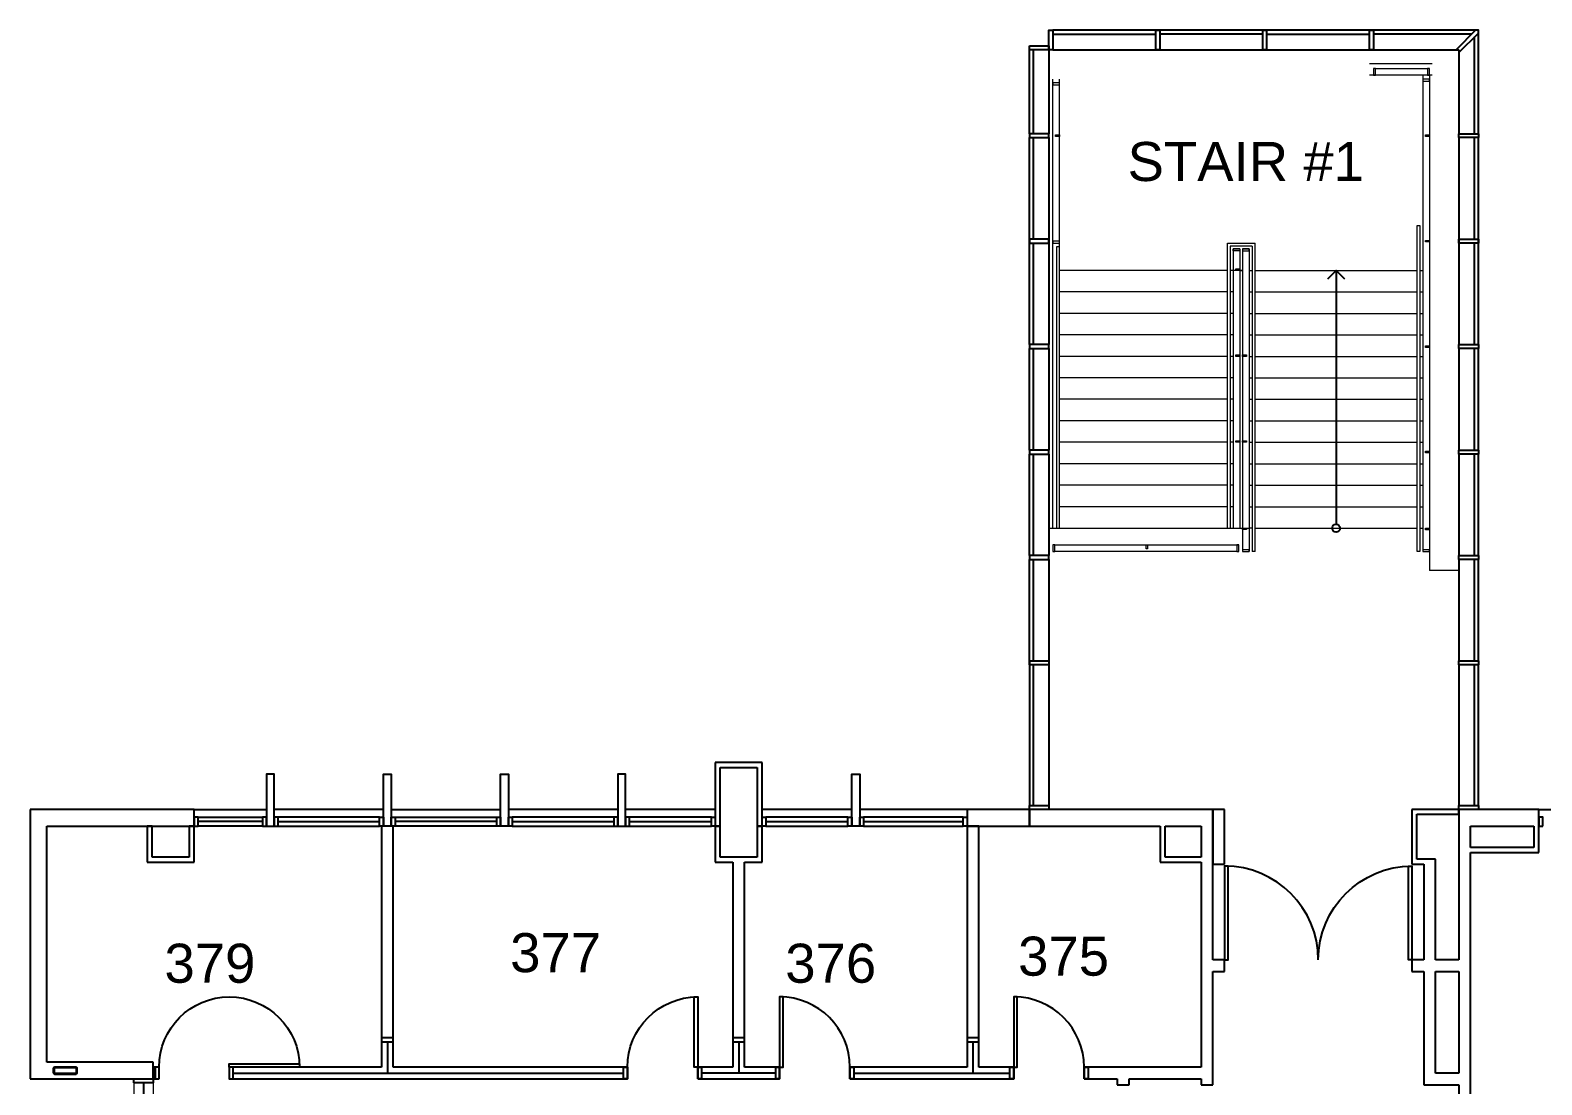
# Model space of a CAD drawing. Header units: inches. Extents: x 0 to 4788, y -1578 to 1209.
# Drawn here: x 0 to 774, y 669 to 1209 of the extents above; entities that cross this region are included whole.
import ezdxf

# ---------------------------------------------------------------- set-up
doc = ezdxf.new("R2010")
doc.units = ezdxf.units.IN
doc.header["$LTSCALE"] = 48
doc.header["$MEASUREMENT"] = 0
doc.layers.add('A-Anno-Note', color=231, linetype='Continuous', lineweight=25)
doc.layers.add('A-FLOR-STRS', color=4, linetype='Continuous', lineweight=13)
for name, color, linetype in [('A-DOOR', 4, 'Continuous'), ('A-FLOR-STRS-ARRW', 1, 'Continuous'), ('A-GLAZ', 3, 'Continuous'), ('A-GLAZ-GLSS', 3, 'Continuous'), ('A-WALL', 5, 'Continuous'), ('A-WALL-JAMB', 6, 'Continuous')]:
    doc.layers.add(name, color=color, linetype=linetype)

# ---------------------------------------------------------------- blocks, each defined once
blk = doc.blocks.new('*U418')
at = {"color": 0, "linetype": 'ByBlock'}
for points in [[(-1, 0), (1, 0, -0.414214), (2, -1), (2, -11, -0.414214), (1, -12), (-1, -12, -0.414214), (-2, -11), (-2, -1, -0.414214)], [(-1, -0.5), (1, -0.5, -0.414214), (1.5, -1), (1.5, -11, -0.414214), (1, -11.5), (-1, -11.5, -0.414214), (-1.5, -11), (-1.5, -1, -0.414214)]]:
    blk.add_lwpolyline(points, format="xyb", close=True, dxfattribs=at)
blk = doc.blocks.new('*U531')
at = {"linetype": 'ByBlock', "lineweight": -2}
for p, q in [((6, 0), (3, 0)), ((3, -6), (6, -6)), ((6, -6), (6, 0)), ((78, 0), (78, -6)), ((81, 0), (78, 0)), ((78, -6), (81, -6))]:
    blk.add_line(p, q, dxfattribs=at)
at = {"lineweight": -2}
for p, q in [((6, 0), (3, 0)), ((3, -6), (6, -6)), ((6, -6), (6, 0)), ((78, 0), (78, -6)), ((81, 0), (78, 0)), ((78, -6), (81, -6))]:
    blk.add_line(p, q, dxfattribs=at)
blk = doc.blocks.new('*U542')
at = {"linetype": 'ByBlock', "lineweight": -2}
for p, q in [((0, 0), (0, -6)), ((264, 0), (222, 0)), ((264, -6), (264, 0)), ((543, 0), (540, 0)), ((543, -6), (543, 0)), ((43, 0), (6, 0)), ((6, -6), (66, -6)), ((66, 0), (49, 0)), ((66, -6), (66, 0)), ((102, 0), (102, -6)), ((186, 0), (102, 0)), ((102, -6), (120, -6)), ((126, -6), (186, -6)), ((186, -6), (186, 0)), ((222, 0), (222, -6)), ((222, -6), (240, -6)), ((246, -6), (264, -6)), ((300, 0), (300, -6)), ((504, 0), (300, 0)), ((300, -6), (420, -6)), ((426, -6), (504, -6)), ((504, -6), (504, 0)), ((540, 0), (540, -6)), ((540, -6), (543, -6))]:
    blk.add_line(p, q, dxfattribs=at)
at = {"lineweight": -2}
for p, q in [((0, 0), (0, -6)), ((264, 0), (222, 0)), ((264, -6), (264, 0)), ((543, 0), (540, 0)), ((543, -6), (543, 0)), ((43, 0), (6, 0)), ((6, -6), (66, -6)), ((66, 0), (49, 0)), ((66, -6), (66, 0)), ((102, 0), (102, -6)), ((186, 0), (102, 0)), ((102, -6), (120, -6)), ((126, -6), (186, -6)), ((186, -6), (186, 0)), ((222, 0), (222, -6)), ((222, -6), (240, -6)), ((246, -6), (264, -6)), ((300, 0), (300, -6)), ((504, 0), (300, 0)), ((300, -6), (420, -6)), ((426, -6), (504, -6)), ((504, -6), (504, 0)), ((540, 0), (540, -6)), ((540, -6), (543, -6))]:
    blk.add_line(p, q, dxfattribs=at)
blk = doc.blocks.new('*U543')
at = {"linetype": 'ByBlock', "lineweight": -2}
for p, q in [((58, 0), (0, 0)), ((6, -6), (58, -6)), ((113, 0), (64, 0)), ((64, -6), (115.5, -6))]:
    blk.add_line(p, q, dxfattribs=at)
at = {"lineweight": -2}
for p, q in [((58, 0), (0, 0)), ((6, -6), (58, -6)), ((113, 0), (64, 0)), ((64, -6), (115.5, -6))]:
    blk.add_line(p, q, dxfattribs=at)
blk = doc.blocks.new('*U544')
at = {"linetype": 'ByBlock', "lineweight": -2}
for p, q in [((114, 0), (9, 0)), ((0, 0), (0, -6)), ((3, 0), (0, 0)), ((0, -6), (3, -6)), ((9, -6), (58, -6)), ((64, -6), (114, -6)), ((132.5, 0), (116.5, 0)), ((116.5, -6), (141, -6))]:
    blk.add_line(p, q, dxfattribs=at)
at = {"lineweight": -2}
for p, q in [((114, 0), (9, 0)), ((0, 0), (0, -6)), ((3, 0), (0, 0)), ((0, -6), (3, -6)), ((9, -6), (58, -6)), ((64, -6), (114, -6)), ((132.5, 0), (116.5, 0)), ((116.5, -6), (141, -6))]:
    blk.add_line(p, q, dxfattribs=at)
blk = doc.blocks.new('*U488')
at = {"linetype": 'ByBlock', "lineweight": -2}
for p, q in [((138, 0), (0, 0)), ((8.5, -8.5), (129.5, -8.5))]:
    blk.add_line(p, q, dxfattribs=at)
at = {"lineweight": -2}
for p, q in [((138, 0), (0, 0)), ((8.5, -8.5), (129.5, -8.5))]:
    blk.add_line(p, q, dxfattribs=at)
blk = doc.blocks.new('*U489')
at = {"linetype": 'ByBlock', "lineweight": -2}
for p, q in [((129.5, 3), (6, 3)), ((129.5, -3), (129.5, 3)), ((6, -3), (129.5, -3))]:
    blk.add_line(p, q, dxfattribs=at)
at = {"lineweight": -2}
for p, q in [((129.5, 3), (6, 3)), ((129.5, -3), (129.5, 3)), ((6, -3), (129.5, -3))]:
    blk.add_line(p, q, dxfattribs=at)
blk = doc.blocks.new('*U490')
at = {"linetype": 'ByBlock', "lineweight": -2}
for p, q in [((111, 3), (6, 3)), ((6, -3), (111, -3))]:
    blk.add_line(p, q, dxfattribs=at)
at = {"lineweight": -2}
for p, q in [((111, 3), (6, 3)), ((6, -3), (111, -3))]:
    blk.add_line(p, q, dxfattribs=at)
blk = doc.blocks.new('*U491')
at = {"linetype": 'ByBlock', "lineweight": -2}
for p, q in [((129.5, 3), (6, 3)), ((129.5, -3), (129.5, 3)), ((6, -3), (129.5, -3))]:
    blk.add_line(p, q, dxfattribs=at)
at = {"lineweight": -2}
for p, q in [((129.5, 3), (6, 3)), ((129.5, -3), (129.5, 3)), ((6, -3), (129.5, -3))]:
    blk.add_line(p, q, dxfattribs=at)
blk = doc.blocks.new('*U493')
at = {"linetype": 'ByBlock', "lineweight": -2}
for p, q in [((0, 0), (0, -8.5)), ((75.5, 0), (0, 0)), ((0, -8.5), (84, -8.5))]:
    blk.add_line(p, q, dxfattribs=at)
at = {"lineweight": -2}
for p, q in [((0, 0), (0, -8.5)), ((75.5, 0), (0, 0)), ((0, -8.5), (84, -8.5))]:
    blk.add_line(p, q, dxfattribs=at)
blk = doc.blocks.new('*U494')
at = {"linetype": 'ByBlock', "lineweight": -2}
for p, q in [((17.25, 0), (-1.25, 0)), ((1.25, -2.5), (17.25, -2.5)), ((17.25, -2.5), (17.25, 0))]:
    blk.add_line(p, q, dxfattribs=at)
at = {"lineweight": -2}
for p, q in [((17.25, 0), (-1.25, 0)), ((1.25, -2.5), (17.25, -2.5)), ((17.25, -2.5), (17.25, 0))]:
    blk.add_line(p, q, dxfattribs=at)
blk = doc.blocks.new('*U495')
at = {"linetype": 'ByBlock', "lineweight": -2}
for p, q in [((17.25, 0), (1.25, 0)), ((17.25, -2.5), (17.25, 0)), ((-1.25, -2.5), (17.25, -2.5))]:
    blk.add_line(p, q, dxfattribs=at)
at = {"lineweight": -2}
for p, q in [((17.25, 0), (1.25, 0)), ((17.25, -2.5), (17.25, 0)), ((-1.25, -2.5), (17.25, -2.5))]:
    blk.add_line(p, q, dxfattribs=at)
blk = doc.blocks.new('*U496')
at = {"linetype": 'ByBlock', "lineweight": -2}
for p, q in [((6.5, 1.25), (-2.5, 1.25)), ((21.5, 1.25), (12.5, 1.25)), ((0, -1.25), (19, -1.25))]:
    blk.add_line(p, q, dxfattribs=at)
at = {"lineweight": -2}
for p, q in [((6.5, 1.25), (-2.5, 1.25)), ((21.5, 1.25), (12.5, 1.25)), ((0, -1.25), (19, -1.25))]:
    blk.add_line(p, q, dxfattribs=at)
blk = doc.blocks.new('*U497')
at = {"linetype": 'ByBlock', "lineweight": -2}
for p, q in [((19, 1.25), (0, 1.25)), ((-2.5, -1.25), (21.5, -1.25))]:
    blk.add_line(p, q, dxfattribs=at)
at = {"lineweight": -2}
for p, q in [((19, 1.25), (0, 1.25)), ((-2.5, -1.25), (21.5, -1.25))]:
    blk.add_line(p, q, dxfattribs=at)
blk = doc.blocks.new('*U507')
at = {"linetype": 'ByBlock', "lineweight": -2}
for p, q in [((0, 0), (0, -2.5)), ((0, 0), (0, 0)), ((27, 0), (6, 0)), ((0, -2.5), (0, -2.5)), ((6, -2.5), (24.5, -2.5))]:
    blk.add_line(p, q, dxfattribs=at)
at = {"lineweight": -2}
for p, q in [((0, 0), (0, -2.5)), ((0, 0), (0, 0)), ((27, 0), (6, 0)), ((0, -2.5), (0, -2.5)), ((6, -2.5), (24.5, -2.5))]:
    blk.add_line(p, q, dxfattribs=at)
blk = doc.blocks.new('*U508')
at = {"linetype": 'ByBlock', "lineweight": -2}
for p, q in [((16, 1.25), (0, 1.25)), ((0, -1.25), (18.5, -1.25))]:
    blk.add_line(p, q, dxfattribs=at)
at = {"lineweight": -2}
for p, q in [((16, 1.25), (0, 1.25)), ((0, -1.25), (18.5, -1.25))]:
    blk.add_line(p, q, dxfattribs=at)
blk = doc.blocks.new('*U455')
at = {"linetype": 'ByBlock', "lineweight": -2}
for p, q in [((17.25, 0), (1.25, 0)), ((17.25, -2.5), (17.25, 0)), ((-1.25, -2.5), (17.25, -2.5))]:
    blk.add_line(p, q, dxfattribs=at)
at = {"lineweight": -2}
for p, q in [((17.25, 0), (1.25, 0)), ((17.25, -2.5), (17.25, 0)), ((-1.25, -2.5), (17.25, -2.5))]:
    blk.add_line(p, q, dxfattribs=at)
blk = doc.blocks.new('*U456')
at = {"linetype": 'ByBlock', "lineweight": -2}
for p, q in [((21.5, 1.25), (-2.5, 1.25)), ((0, -1.25), (19, -1.25))]:
    blk.add_line(p, q, dxfattribs=at)
at = {"lineweight": -2}
for p, q in [((21.5, 1.25), (-2.5, 1.25)), ((0, -1.25), (19, -1.25))]:
    blk.add_line(p, q, dxfattribs=at)
blk = doc.blocks.new('*U457')
at = {"linetype": 'ByBlock', "lineweight": -2}
for p, q in [((0, 0), (0, -2.5)), ((16, 0), (0, 0)), ((0, -2.5), (18.5, -2.5))]:
    blk.add_line(p, q, dxfattribs=at)
at = {"lineweight": -2}
for p, q in [((0, 0), (0, -2.5)), ((16, 0), (0, 0)), ((0, -2.5), (18.5, -2.5))]:
    blk.add_line(p, q, dxfattribs=at)
blk = doc.blocks.new('*U472')
at = {"linetype": 'ByBlock', "lineweight": -2}
for p, q in [((0, 5), (-8.5, 5)), ((0, -5), (0, 5)), ((534, 5), (534, -5)), ((542.5, 5), (534, 5))]:
    blk.add_line(p, q, dxfattribs=at)
at = {"lineweight": -2}
for p, q in [((0, 5), (-8.5, 5)), ((0, -5), (0, 5)), ((534, 5), (534, -5)), ((542.5, 5), (534, 5))]:
    blk.add_line(p, q, dxfattribs=at)
blk = doc.blocks.new('*U473')
at = {"linetype": 'ByBlock', "lineweight": -2}
for p, q in [((58, 0), (5, 0)), ((-5, -8.5), (49.5, -8.5))]:
    blk.add_line(p, q, dxfattribs=at)
at = {"lineweight": -2}
for p, q in [((58, 0), (5, 0)), ((-5, -8.5), (49.5, -8.5))]:
    blk.add_line(p, q, dxfattribs=at)
blk = doc.blocks.new('*U474')
at = {"linetype": 'ByBlock', "lineweight": -2}
for p, q in [((0, 0), (0, -2.5)), ((30, 0), (0, 0)), ((0, -2.5), (32.5, -2.5))]:
    blk.add_line(p, q, dxfattribs=at)
at = {"lineweight": -2}
for p, q in [((0, 0), (0, -2.5)), ((30, 0), (0, 0)), ((0, -2.5), (32.5, -2.5))]:
    blk.add_line(p, q, dxfattribs=at)
blk = doc.blocks.new('*U475')
at = {"linetype": 'ByBlock', "lineweight": -2}
for p, q in [((0, 0), (0, -2.5)), ((32.5, 0), (0, 0)), ((0, -2.5), (30, -2.5))]:
    blk.add_line(p, q, dxfattribs=at)
at = {"lineweight": -2}
for p, q in [((0, 0), (0, -2.5)), ((32.5, 0), (0, 0)), ((0, -2.5), (30, -2.5))]:
    blk.add_line(p, q, dxfattribs=at)
blk = doc.blocks.new('*U476')
at = {"linetype": 'ByBlock', "lineweight": -2}
for p, q in [((0, 0), (0, -8.5)), ((32, 0), (0, 0)), ((32, -8.5), (32, 0)), ((0, -8.5), (32, -8.5))]:
    blk.add_line(p, q, dxfattribs=at)
at = {"lineweight": -2}
for p, q in [((0, 0), (0, -8.5)), ((32, 0), (0, 0)), ((32, -8.5), (32, 0)), ((0, -8.5), (32, -8.5))]:
    blk.add_line(p, q, dxfattribs=at)
blk = doc.blocks.new('*U81')
at = {"linetype": 'ByBlock', "lineweight": -2}
for p, q in [((18.5, 0), (0, 0)), ((88, 0), (21, 0)), ((88, -8.5), (88, 0)), ((-6, -8.5), (88, -8.5))]:
    blk.add_line(p, q, dxfattribs=at)
at = {"lineweight": -2}
for p, q in [((18.5, 0), (0, 0)), ((88, 0), (21, 0)), ((88, -8.5), (88, 0)), ((-6, -8.5), (88, -8.5))]:
    blk.add_line(p, q, dxfattribs=at)
blk = doc.blocks.new('*U89')
at = {"linetype": 'ByBlock', "lineweight": -2}
for p, q in [((0, 0), (0, -2.5)), ((21.5, 0), (0, 0)), ((0, -2.5), (24, -2.5))]:
    blk.add_line(p, q, dxfattribs=at)
at = {"lineweight": -2}
for p, q in [((0, 0), (0, -2.5)), ((21.5, 0), (0, 0)), ((0, -2.5), (24, -2.5))]:
    blk.add_line(p, q, dxfattribs=at)
blk = doc.blocks.new('*U126')
at = {"linetype": 'ByBlock', "lineweight": -2}
for p, q in [((136.59, 0), (6, 0)), ((6, -6), (132, -6)), ((138, -6), (146.56, -6)), ((146.56, 0), (142.59, 0)), ((146.56, -6), (146.56, 0)), ((182.56, 0), (182.56, -6)), ((200.81, 0), (182.56, 0)), ((182.56, -6), (404.96, -6)), ((404.96, 0), (206.81, 0)), ((415.21, 0), (410.96, 0)), ((410.96, -6), (415.21, -6)), ((415.21, -6), (415.21, 0)), ((451.21, 0), (451.21, -6)), ((471, 0), (451.21, 0)), ((451.21, -6), (590, -6)), ((529, 0), (477, 0)), ((612, 0), (535, 0)), ((592.5, -6), (603.5, -6))]:
    blk.add_line(p, q, dxfattribs=at)
at = {"lineweight": -2}
for p, q in [((136.59, 0), (6, 0)), ((6, -6), (132, -6)), ((138, -6), (146.56, -6)), ((146.56, 0), (142.59, 0)), ((146.56, -6), (146.56, 0)), ((182.56, 0), (182.56, -6)), ((200.81, 0), (182.56, 0)), ((182.56, -6), (404.96, -6)), ((404.96, 0), (206.81, 0)), ((415.21, 0), (410.96, 0)), ((410.96, -6), (415.21, -6)), ((415.21, -6), (415.21, 0)), ((451.21, 0), (451.21, -6)), ((471, 0), (451.21, 0)), ((451.21, -6), (590, -6)), ((529, 0), (477, 0)), ((612, 0), (535, 0)), ((592.5, -6), (603.5, -6))]:
    blk.add_line(p, q, dxfattribs=at)
blk = doc.blocks.new('*U168')
at = {"linetype": 'ByBlock', "lineweight": -2}
for p, q in [((41.01, 4.25), (0, 4.25)), ((6, -4.25), (38.51, -4.25))]:
    blk.add_line(p, q, dxfattribs=at)
at = {"lineweight": -2}
for p, q in [((41.01, 4.25), (0, 4.25)), ((6, -4.25), (38.51, -4.25))]:
    blk.add_line(p, q, dxfattribs=at)
blk = doc.blocks.new('*U208')
at = {"linetype": 'ByBlock', "lineweight": -2}
for p, q in [((12, 0), (0, 0)), ((24, 0), (18, 0)), ((24, -6), (24, 0)), ((120, 0), (120, -6)), ((126, 0), (120, 0)), ((0, -6), (12, -6)), ((18, -6), (24, -6)), ((120, -6), (126, -6))]:
    blk.add_line(p, q, dxfattribs=at)
at = {"lineweight": -2}
for p, q in [((12, 0), (0, 0)), ((24, 0), (18, 0)), ((24, -6), (24, 0)), ((120, 0), (120, -6)), ((126, 0), (120, 0)), ((0, -6), (12, -6)), ((18, -6), (24, -6)), ((120, -6), (126, -6))]:
    blk.add_line(p, q, dxfattribs=at)
blk = doc.blocks.new('*U209')
at = {"linetype": 'ByBlock', "lineweight": -2}
for p, q in [((0, 0), (0, -28)), ((6, 0), (0, 0)), ((6, -28), (6, 0)), ((0, -28), (6, -28))]:
    blk.add_line(p, q, dxfattribs=at)
at = {"lineweight": -2}
for p, q in [((0, 0), (0, -28)), ((6, 0), (0, 0)), ((6, -28), (6, 0)), ((0, -28), (6, -28))]:
    blk.add_line(p, q, dxfattribs=at)
blk = doc.blocks.new('*U221')
at = {"linetype": 'ByBlock', "lineweight": -2}
for p, q in [((23, 0), (0, 0)), ((-2.5, -2.5), (25.5, -2.5))]:
    blk.add_line(p, q, dxfattribs=at)
at = {"lineweight": -2}
for p, q in [((23, 0), (0, 0)), ((-2.5, -2.5), (25.5, -2.5))]:
    blk.add_line(p, q, dxfattribs=at)
blk = doc.blocks.new('*U222')
at = {"linetype": 'ByBlock', "lineweight": -2}
for p, q in [((6, 0), (0, 0)), ((-6, -2.5), (3.5, -2.5))]:
    blk.add_line(p, q, dxfattribs=at)
at = {"lineweight": -2}
for p, q in [((6, 0), (0, 0)), ((-6, -2.5), (3.5, -2.5))]:
    blk.add_line(p, q, dxfattribs=at)
blk = doc.blocks.new('*U241')
at = {"linetype": 'ByBlock', "lineweight": -2}
for p, q in [((18, 0), (0, 0)), ((0, -6), (12, -6))]:
    blk.add_line(p, q, dxfattribs=at)
at = {"lineweight": -2}
for p, q in [((18, 0), (0, 0)), ((0, -6), (12, -6))]:
    blk.add_line(p, q, dxfattribs=at)
blk = doc.blocks.new('*U403')
at = {"linetype": 'ByBlock', "lineweight": -2}
for p, q in [((32.51, 1.25), (-2.5, 1.25)), ((0, -1.25), (32.51, -1.25))]:
    blk.add_line(p, q, dxfattribs=at)
at = {"lineweight": -2}
for p, q in [((32.51, 1.25), (-2.5, 1.25)), ((0, -1.25), (32.51, -1.25))]:
    blk.add_line(p, q, dxfattribs=at)
blk = doc.blocks.new('*U404')
at = {"linetype": 'ByBlock', "lineweight": -2}
for p, q in [((-1.25, -2.5), (20.75, -2.5)), ((12.25, 0), (1.25, 0))]:
    blk.add_line(p, q, dxfattribs=at)
at = {"lineweight": -2}
for p, q in [((-1.25, -2.5), (20.75, -2.5)), ((12.25, 0), (1.25, 0))]:
    blk.add_line(p, q, dxfattribs=at)

msp = doc.modelspace()

# ---------------------------------------------------------------- linework, layer by layer
at = {"layer": 'A-DOOR', "linetype": 'ByBlock', "lineweight": -2}
for points in [[(612, 733), (613.75, 733), (613.75, 781), (612, 781)], [(708, 733), (706.25, 733), (706.25, 781), (708, 781)], [(342, 678), (340.25, 678), (340.25, 714), (342, 714)], [(384, 678), (385.75, 678), (385.75, 714), (384, 714)], [(504, 678), (505.75, 678), (505.75, 714), (504, 714)], [(102, 678), (102, 679.75), (138, 679.75), (138, 678)]]:
    msp.add_lwpolyline(points, close=True, dxfattribs=at)
for centre, radius in [((612, 733), 48), ((384, 678), 36), ((504, 678), 36)]:
    msp.add_arc(centre, radius, 0, 90, dxfattribs=at)
at = {"layer": 'A-DOOR', "linetype": 'ByBlock', "lineweight": -2, "extrusion": (0, 0, -1)}
for centre, radius, end in [((-708, 733), 48, 90), ((-102, 678), 36, 180), ((-342, 678), 36, 90)]:
    msp.add_arc(centre, radius, 0, end, dxfattribs=at)
at = {"layer": 'A-FLOR-STRS'}
for p, q in [((686.25, 1192.01), (718.38, 1192.01)), ((718.38, 1186), (686.25, 1186)), ((713.6, 1186), (713.6, 942.01)), ((716.97, 1186), (716.97, 932.37)), ((613.4, 1100.01), (627.6, 1100.01)), ((627.6, 942.01), (627.6, 1100.01)), ((626.1, 1098.51), (614.9, 1098.51)), ((619.8, 1097.01), (616.4, 1097.01)), ((616.4, 1097.01), (616.4, 954.01)), ((619.8, 1096.01), (616.4, 1096.01)), ((619.8, 1097.01), (619.8, 954.01)), ((621.2, 1097.01), (624.6, 1097.01)), ((621.2, 1097.01), (621.2, 942.01)), ((621.2, 1096.01), (624.6, 1096.01)), ((624.6, 1097.01), (624.6, 942.01)), ((626.1, 1098.51), (626.1, 942.01)), ((613.4, 1086.01), (527.4, 1086.01)), ((616.4, 1086.01), (614.9, 1086.01)), ((619.8, 1086.01), (616.4, 1086.01)), ((621.2, 1086.01), (619.8, 1086.01)), ((619.8, 1086.01), (621.2, 1086.01)), ((624.6, 1086.01), (626.1, 1086.01)), ((627.6, 1086.01), (710.6, 1086.01)), ((712.1, 1086.01), (713.6, 1086.01)), ((613.4, 1075.01), (527.4, 1075.01)), ((616.4, 1075.01), (614.9, 1075.01)), ((624.6, 1075.01), (626.1, 1075.01)), ((627.6, 1075.01), (710.6, 1075.01)), ((712.1, 1075.01), (713.6, 1075.01)), ((613.4, 1064.01), (527.4, 1064.01)), ((616.4, 1064.01), (614.9, 1064.01)), ((624.6, 1064.01), (626.1, 1064.01)), ((627.6, 1064.01), (710.6, 1064.01)), ((712.1, 1064.01), (713.6, 1064.01)), ((613.4, 1053.01), (527.4, 1053.01)), ((616.4, 1053.01), (614.9, 1053.01)), ((624.6, 1053.01), (626.1, 1053.01)), ((627.6, 1053.01), (710.6, 1053.01)), ((712.1, 1053.01), (713.6, 1053.01)), ((613.4, 1042.01), (527.4, 1042.01)), ((616.4, 1042.01), (614.9, 1042.01)), ((624.6, 1042.01), (626.1, 1042.01)), ((627.6, 1042.01), (710.6, 1042.01)), ((712.1, 1042.01), (713.6, 1042.01)), ((613.4, 1031.01), (527.4, 1031.01)), ((616.4, 1031.01), (614.9, 1031.01)), ((624.6, 1031.01), (626.1, 1031.01)), ((627.6, 1031.01), (710.6, 1031.01)), ((712.1, 1031.01), (713.6, 1031.01)), ((613.4, 1020.01), (527.4, 1020.01)), ((616.4, 1020.01), (614.9, 1020.01)), ((624.6, 1020.01), (626.1, 1020.01)), ((627.6, 1020.01), (710.6, 1020.01)), ((712.1, 1020.01), (713.6, 1020.01)), ((613.4, 1009.01), (527.4, 1009.01)), ((616.4, 1009.01), (614.9, 1009.01)), ((624.6, 1009.01), (626.1, 1009.01)), ((627.6, 1009.01), (710.6, 1009.01)), ((712.1, 1009.01), (713.6, 1009.01)), ((613.4, 998.01), (527.4, 998.01)), ((616.4, 998.01), (614.9, 998.01)), ((624.6, 998.01), (626.1, 998.01)), ((627.6, 998.01), (710.6, 998.01)), ((712.1, 998.01), (713.6, 998.01)), ((613.4, 987.01), (527.4, 987.01)), ((616.4, 987.01), (614.9, 987.01)), ((624.6, 987.01), (626.1, 987.01)), ((627.6, 987.01), (710.6, 987.01)), ((712.1, 987.01), (713.6, 987.01)), ((613.4, 976.01), (527.4, 976.01)), ((616.4, 976.01), (614.9, 976.01)), ((624.6, 976.01), (626.1, 976.01)), ((627.6, 976.01), (710.6, 976.01)), ((712.1, 976.01), (713.6, 976.01)), ((613.4, 965.01), (527.4, 965.01)), ((616.4, 965.01), (614.9, 965.01)), ((624.6, 965.01), (626.1, 965.01)), ((627.6, 965.01), (710.6, 965.01)), ((712.1, 965.01), (713.6, 965.01)), ((522, 954.01), (621.2, 954.01)), ((621.2, 954.01), (624.6, 954.01)), ((626.1, 954.01), (624.6, 954.01)), ((627.6, 954.01), (710.6, 954.01)), ((712.1, 954.01), (713.6, 954.01)), ((525.05, 945.41), (619.25, 945.41)), ((618.25, 942.01), (525.05, 942.01)), ((627.6, 942.01), (626.1, 942.01)), ((732, 932.37), (716.97, 932.37))]:
    msp.add_line(p, q, dxfattribs=at)
for points in [[(689.25, 1186), (689.25, 1189.4), (688.25, 1189.4), (688.25, 1186)], [(716.97, 1186), (716.97, 1189.4), (715.97, 1189.4), (715.97, 1186)], [(527.4, 1182), (524.02, 1182), (524.02, 1181), (527.4, 1181)], [(716.97, 1184), (713.6, 1184), (713.6, 1183), (716.97, 1183)], [(527.4, 1154.64), (525.4, 1154.64), (525.4, 1155.39), (527.4, 1155.39)], [(716.97, 1154.62), (714.97, 1154.62), (714.97, 1155.37), (716.97, 1155.37)], [(712.1, 1109.01), (712.1, 942.01), (710.6, 942.01), (710.6, 1109.01), (712.1, 1109.01)], [(527.4, 1101), (524.02, 1101), (524.02, 1100), (527.4, 1100)], [(716.97, 1100.62), (714.97, 1100.62), (714.97, 1101.37), (716.97, 1101.37)], [(527.4, 1098.01), (525.9, 1098.01), (525.9, 954.01), (527.4, 954.01), (527.4, 1098.01)], [(619.8, 1096.01), (616.4, 1096.01), (616.4, 1097.01), (619.8, 1097.01)], [(621.2, 1096.01), (624.6, 1096.01), (624.6, 1097.01), (621.2, 1097.01)], [(619.8, 1086.01), (617.8, 1086.01), (617.8, 1086.76), (619.8, 1086.76)], [(716.97, 1046.62), (714.97, 1046.62), (714.97, 1047.37), (716.97, 1047.37)], [(619.8, 1042.01), (617.8, 1042.01), (617.8, 1042.76), (619.8, 1042.76)], [(623.2, 1042.01), (621.2, 1042.01), (621.2, 1042.76), (623.2, 1042.76)], [(619.8, 998.01), (617.8, 998.01), (617.8, 998.76), (619.8, 998.76)], [(623.2, 998.01), (621.2, 998.01), (621.2, 998.76), (623.2, 998.76)], [(716.97, 992.62), (714.97, 992.62), (714.97, 993.37), (716.97, 993.37)], [(621.2, 954.01), (623.2, 954.01), (623.2, 953.26), (621.2, 953.26)], [(714.97, 954), (716.97, 954), (716.97, 953.25), (714.97, 953.25)], [(525.05, 942.01), (525.05, 945.41), (524.05, 945.41), (524.05, 942.01)], [(571.78, 943.41), (571.78, 945.41), (572.53, 945.41), (572.53, 943.41)], [(619.25, 942.01), (619.25, 945.41), (618.25, 945.41), (618.25, 942.01)], [(621.2, 942.01), (624.6, 942.01), (624.6, 943.01), (621.2, 943.01)], [(713.6, 942.01), (716.97, 942.01), (716.97, 943.01), (713.6, 943.01)]]:
    msp.add_lwpolyline(points, close=True, dxfattribs=at)
for points in [[(689.25, 1189.4), (715.97, 1189.4)], [(524, 954.01), (524.02, 1184)], [(527.4, 954.01), (527.4, 1184)], [(613.4, 954.01), (613.4, 1100.01)], [(614.9, 1098.51), (614.9, 954.01)]]:
    msp.add_lwpolyline(points, dxfattribs=at)
at = {"layer": 'A-FLOR-STRS-ARRW'}
for points in [[(664.86, 1081.76), (669.1, 1086.01), (673.34, 1081.76)], [(669.1, 1086.01), (669.1, 1086.01), (669.1, 956.01)]]:
    msp.add_lwpolyline(points, dxfattribs=at)
msp.add_circle((669.1, 954.01), 2, dxfattribs=at)
at = {"layer": 'A-GLAZ'}
for p, q in [((742, 1209), (524, 1209)), ((742, 1156), (742, 1207.59)), ((512, 1156), (512, 1199)), ((522, 1199), (522, 1156)), ((524, 1199), (730.59, 1199)), ((732, 1197.59), (732, 1156)), ((512, 1048), (512, 1154)), ((522, 1154), (522, 1048)), ((732, 1154), (732, 1048)), ((742, 1048), (742, 1154)), ((512, 994), (512, 1046)), ((522, 1046), (522, 994)), ((732, 1046), (732, 994)), ((742, 994), (742, 1046)), ((512, 940), (512, 992)), ((522, 992), (522, 940)), ((732, 992), (732, 940)), ((742, 940), (742, 992)), ((512, 886), (512, 938)), ((522, 938), (522, 886)), ((732, 938), (732, 886)), ((742, 886), (742, 938)), ((512, 886), (512, 812)), ((522, 886), (522, 812)), ((732, 884), (732, 812)), ((742, 812), (742, 884)), ((84, 810), (121, 810)), ((86, 806), (119, 806)), ((181, 810), (125, 810)), ((179, 806), (127, 806)), ((185, 810), (241, 810)), ((187, 806), (239, 806)), ((301, 810), (245, 810)), ((299, 806), (247, 806)), ((351, 810), (305, 810)), ((349, 806), (307, 806)), ((421, 810), (375, 810)), ((419, 806), (377, 806)), ((480, 810), (425, 810)), ((478, 806), (427, 806)), ((773.01, 810), (829.01, 810)), ((119, 801.5), (86, 801.5)), ((127, 801.5), (179, 801.5)), ((239, 801.5), (187, 801.5)), ((247, 801.5), (299, 801.5)), ((307, 801.5), (349, 801.5)), ((377, 801.5), (419, 801.5)), ((427, 801.5), (478, 801.5)), ((183, 691), (183, 675)), ((363, 691), (363, 675)), ((483, 691), (483, 675)), ((104, 675), (304, 675)), ((382, 675), (344, 675)), ((422, 675), (502, 675))]:
    msp.add_line(p, q, dxfattribs=at)
at = {"layer": 'A-GLAZ', "linetype": 'ByBlock', "lineweight": 18}
for p, q in [((53, 672), (53, 584)), ((63, 672), (63, 584))]:
    msp.add_line(p, q, dxfattribs=at)
at = {"layer": 'A-GLAZ', "linetype": 'ByBlock', "lineweight": -2}
msp.add_line((58, 670), (58, 586), dxfattribs=at)
at = {"layer": 'A-GLAZ-GLSS'}
for p, q in [((524, 1207), (576.75, 1207)), ((631.5, 1207), (578.75, 1207)), ((633.5, 1207), (686.25, 1207)), ((738.59, 1207), (688.25, 1207)), ((740, 1156), (740, 1205.59)), ((514, 1156), (514, 1199)), ((514, 1102), (514, 1154)), ((740, 1102), (740, 1154)), ((514, 1048), (514, 1100)), ((740, 1048), (740, 1100)), ((514, 994), (514, 1046)), ((740, 994), (740, 1046)), ((514, 940), (514, 992)), ((740, 940), (740, 992)), ((514, 886), (514, 938)), ((740, 886), (740, 938)), ((514, 812), (514, 884)), ((740, 812), (740, 884)), ((119, 803.75), (86, 803.75)), ((127, 803.75), (179, 803.75)), ((239, 803.75), (187, 803.75)), ((247, 803.75), (299, 803.75)), ((307, 803.75), (349, 803.75)), ((377, 803.75), (419, 803.75)), ((427, 803.75), (478, 803.75))]:
    msp.add_line(p, q, dxfattribs=at)
at = {"layer": 'A-WALL-JAMB'}
for points in [[(524, 1209), (524, 1199), (522, 1199), (522, 1209)], [(578.75, 1209), (578.75, 1199), (576.75, 1199), (576.75, 1209)], [(633.5, 1209), (633.5, 1199), (631.5, 1199), (631.5, 1209)], [(688.25, 1209), (688.25, 1199), (686.25, 1199), (686.25, 1209)], [(732, 1199), (732, 1197.59), (742, 1207.59), (742, 1209), (740.59, 1209), (730.59, 1199)], [(512, 1201), (522, 1201), (522, 1199), (512, 1199)], [(512, 1154), (522, 1154), (522, 1156), (512, 1156)], [(742, 1154), (732, 1154), (732, 1156), (742, 1156)], [(512, 1100), (522, 1100), (522, 1102), (512, 1102)], [(742, 1100), (732, 1100), (732, 1102), (742, 1102)], [(512, 1046), (522, 1046), (522, 1048), (512, 1048)], [(742, 1046), (732, 1046), (732, 1048), (742, 1048)], [(512, 992), (522, 992), (522, 994), (512, 994)], [(742, 992), (732, 992), (732, 994), (742, 994)], [(512, 938), (522, 938), (522, 940), (512, 940)], [(742, 938), (732, 938), (732, 940), (742, 940)], [(522, 884), (512, 884), (512, 886), (522, 886)], [(742, 884), (732, 884), (732, 886), (742, 886)], [(121, 801.5), (125, 801.5), (125, 828), (121, 828)], [(185, 801.5), (181, 801.5), (181, 828), (185, 828)], [(245, 801.5), (241, 801.5), (241, 828), (245, 828)], [(301, 801.5), (305, 801.5), (305, 828), (301, 828)], [(425, 801.5), (421, 801.5), (421, 828), (425, 828)], [(86, 801.5), (86, 806), (84, 806), (84, 801.5)], [(121, 801.5), (121, 806), (119, 806), (119, 801.5)], [(127, 801.5), (127, 806), (125, 806), (125, 801.5)], [(179, 801.5), (179, 806), (181, 806), (181, 801.5)], [(185, 801.5), (185, 806), (187, 806), (187, 801.5)], [(239, 801.5), (239, 806), (241, 806), (241, 801.5)], [(245, 801.5), (245, 806), (247, 806), (247, 801.5)], [(301, 801.5), (301, 806), (299, 806), (299, 801.5)], [(307, 801.5), (307, 806), (305, 806), (305, 801.5)], [(349, 801.5), (349, 806), (351, 806), (351, 801.5)], [(375, 801.5), (375, 806), (377, 806), (377, 801.5)], [(419, 801.5), (419, 806), (421, 806), (421, 801.5)], [(425, 801.5), (425, 806), (427, 806), (427, 801.5)], [(478, 801.5), (478, 806), (480, 806), (480, 801.5)], [(522, 810), (512, 810), (512, 812), (522, 812)], [(742, 810), (732, 810), (732, 812), (742, 812)], [(775.01, 801.5), (775.01, 806), (773.01, 806), (773.01, 801.5)], [(180, 691), (186, 691), (186, 693), (180, 693)], [(360, 691), (366, 691), (366, 693), (360, 693)], [(480, 691), (486, 691), (486, 693), (480, 693)], [(66, 672), (66, 678), (64, 678), (64, 672)], [(104, 672), (104, 678), (102, 678), (102, 672)], [(304, 672), (304, 678), (306, 678), (306, 672)], [(342, 672), (342, 678), (344, 678), (344, 672)], [(382, 672), (382, 678), (384, 678), (384, 672)], [(420, 672), (420, 678), (422, 678), (422, 672)], [(502, 672), (502, 678), (504, 678), (504, 672)], [(540, 672), (540, 678), (542, 678), (542, 672)]]:
    msp.add_lwpolyline(points, close=True, dxfattribs=at)
at = {"layer": 'A-WALL-JAMB', "linetype": 'ByBlock', "lineweight": -2}
msp.add_lwpolyline([(53, 670), (53, 672), (63, 672), (63, 670)], close=True, dxfattribs=at)

# ---------------------------------------------------------------- block references
at = {"layer": 'A-WALL'}
for name, p, rotation in [('*U497', (372.5, 832.75), 180.0000000003453), ('*U475', (351, 801.5), 90), ('*U474', (372.5, 801.5), 90), ('*U488', (0, 672), 90), ('*U493', (84, 801.5), 180), ('*U476', (512, 801.5), 180), ('*U81', (600, 801.5), 180.0000000000065), ('*U544', (600, 669), 90.00000103634828), ('*U209', (612, 782), 180), ('*U89', (732, 807.5), 179.9999999994854), ('*U221', (710.5, 807.5), 270), ('*U126', (732, 198), 90), ('*U404', (770.51, 789.25), 90), ('*U457', (62.5, 801.5), 270), ('*U455', (81.5, 784.25), 90), ('*U491', (183, 672), 90), ('*U494', (351, 784.25), 90), ('*U495', (372.5, 784.25), 90), ('*U489', (483, 672), 90), ('*U508', (580.25, 801.5), 270), ('*U403', (770.51, 789.25), 179.9999999996287), ('*U456', (81.5, 784.25), 180.0000000003453), ('*U496', (372.5, 784.25), 180.0000000005797), ('*U490', (363, 672), 90), ('*U507', (606, 783), 179.9999999999349), ('*U222', (714, 782), 179.9999999996613), ('*U543', (714, 669), 90), ('*U208', (732, 727), 180.0000000001043), ('*U473', (58, 672), 180), ('*U472', (58, 672), 270), ('*U542', (606, 672), 180), ('*U241', (732, 669), 180), ('*U531', (557, 591), 90)]:
    msp.add_blockref(name, p, dxfattribs=dict(at, rotation=rotation))
msp.add_blockref('*U168', (732, 805.75), dxfattribs=at)
at = {"layer": 'A-WALL-JAMB', "rotation": 90}
msp.add_blockref('*U418', (11.96, 676.25), dxfattribs=at)

# ---------------------------------------------------------------- texts
at = {"layer": 'A-Anno-Note', "char_height": 20, "attachment_point": 1}
for s, insert in [('{\\fArial|b0|i0|c0|p34;STAIR #1}', (562.26, 1151.79)), ('{\\fArial|b0|i0|c0|p34;377}', (245.89, 746.65)), ('{\\fArial|b0|i0|c0|p34;375}', (506.17, 744.85)), ('{\\fArial|b0|i0|c0|p34;379}', (68.76, 741.23)), ('{\\fArial|b0|i0|c0|p34;376}', (386.87, 741.23))]:
    msp.add_mtext(s, dxfattribs=dict(at, insert=insert))

doc.saveas('drawing.dxf')
